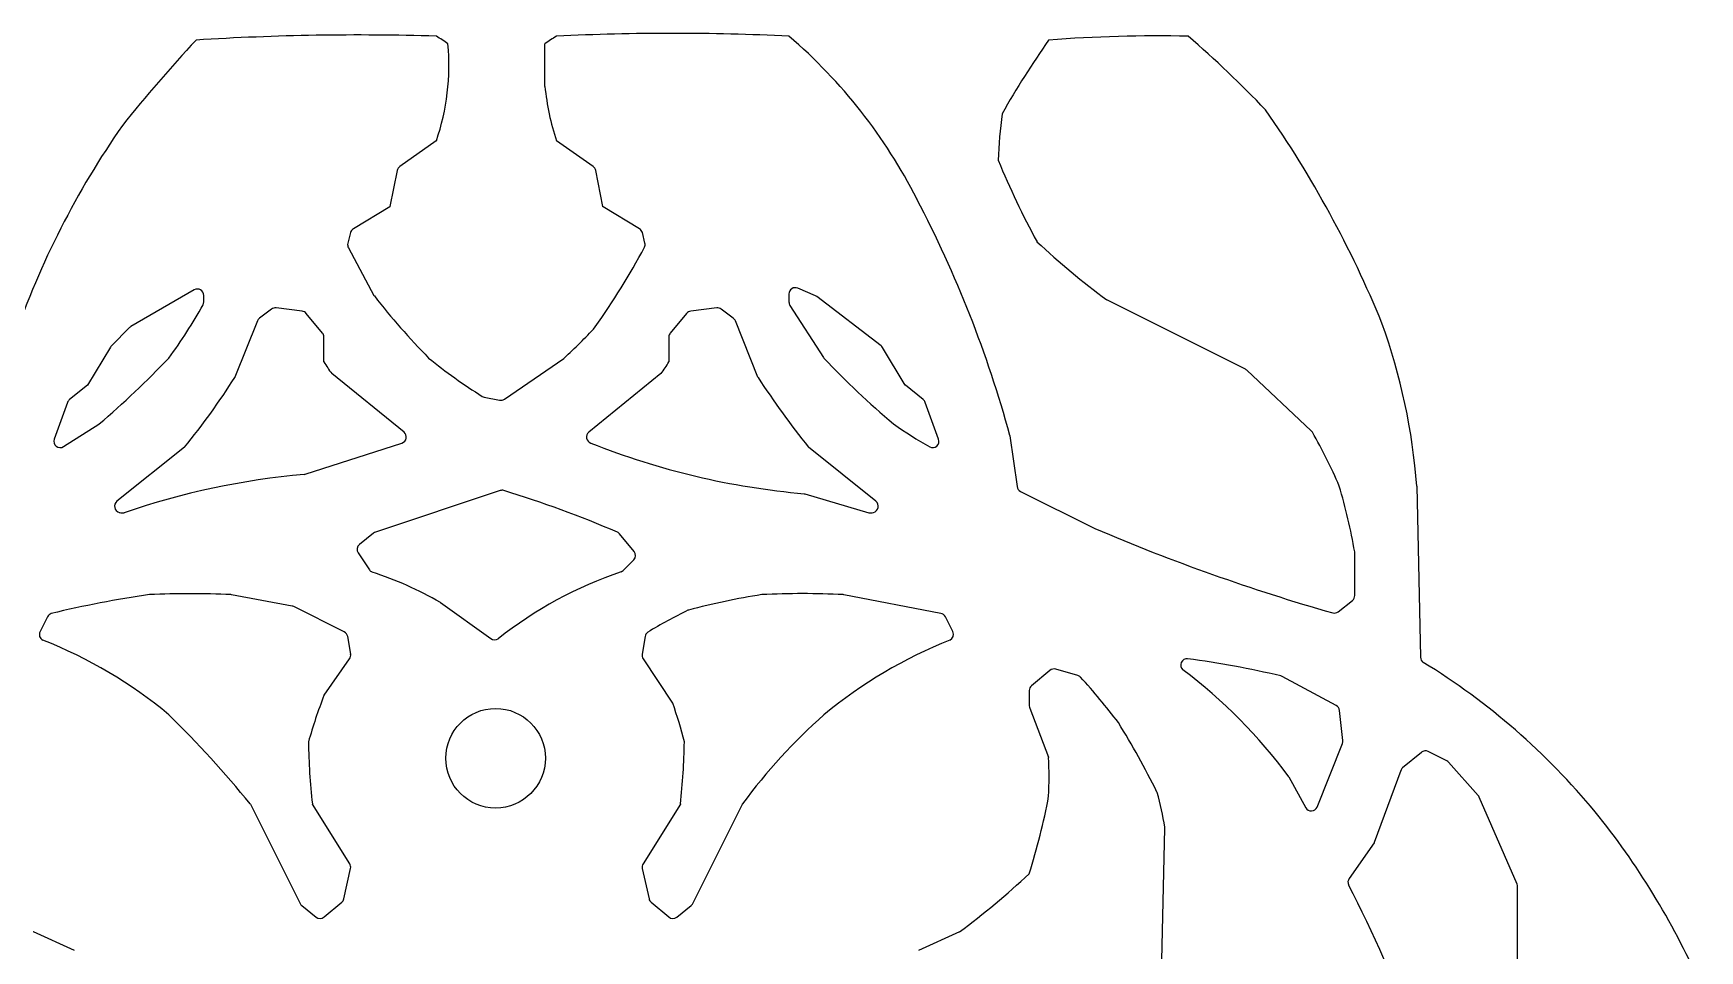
# Model space of a CAD drawing. Header units: millimetres. Extents: x -59 to 59, y -59 to 86.
# Drawn here: x -10.96 to 28.55, y 64.55 to 86.28 of the extents above; entities that cross this region are included whole.
import ezdxf

# ---------------------------------------------------------------- set-up
doc = ezdxf.new("R2010")
doc.units = ezdxf.units.MM
doc.layers.add('CUT_INNER', color=6, linetype='Continuous')
doc.layers.add('CUT_OUTER', color=1, linetype='Continuous')

msp = doc.modelspace()

# ---------------------------------------------------------------- linework, layer by layer
at = {"layer": 'CUT_INNER'}
for points in [[(7.5832, 80.0662), (7.1664, 80.2448)], [(-7.1435, 80.2041), (-8.6471, 79.3336)], [(-6.9183, 79.9188), (-6.9183, 80.0742)], [(6.9573, 80.1069), (6.9573, 79.9188)], [(6.9811, 79.8377), (7.774, 78.604), (7.7847, 78.5893)], [(9.1399, 78.8815), (7.6152, 80.0475)], [(-5.6472, 79.4682), (-6.1815, 78.1332), (-6.1834, 78.1291)], [(-5.3124, 79.7464), (-5.5979, 79.5325)], [(-4.5877, 79.6986), (-5.2039, 79.7753)], [(-4.1045, 79.1813), (-4.4909, 79.6457)], [(4.5298, 79.6457), (4.1435, 79.1813)], [(5.2429, 79.7753), (4.6266, 79.6986)], [(5.6368, 79.5325), (5.3513, 79.7464)], [(6.2224, 78.1291), (6.2204, 78.1332), (5.6861, 79.4682)], [(-8.6781, 79.3098), (-9.1102, 78.8771), (-9.1223, 78.8634), (-9.1326, 78.8484), (-9.6731, 77.9483), (-9.6749, 77.9456)], [(-4.0696, 78.4966), (-4.0698, 78.5002), (-4.0698, 79.0854)], [(4.1088, 79.0854), (4.1088, 78.5002), (4.1086, 78.4966)], [(9.7139, 77.9456), (9.712, 77.9484), (9.1774, 78.8395)], [(-9.6749, 77.9456), (-9.6774, 77.9434), (-10.1015, 77.6042)], [(-2.1714, 76.8332), (-3.8828, 78.2186), (-3.8856, 78.2211)], [(3.9245, 78.2211), (3.9218, 78.2187), (2.2109, 76.8332)], [(10.1405, 77.6042), (9.7164, 77.9434), (9.7139, 77.9456)], [(-10.1488, 77.5383), (-10.4657, 76.6664)], [(10.5047, 76.6664), (10.1878, 77.5383)], [(-10.2442, 76.4886), (-9.4114, 77.0186), (-9.3997, 77.0268)], [(-7.3775, 76.4753), (-7.38, 76.4731), (-8.9788, 75.194)], [(-4.5397, 75.8297), (-4.5184, 75.8349), (-2.2199, 76.5738)], [(9.0178, 75.194), (7.4189, 76.4731), (7.4164, 76.4753)], [(0.1077, 75.4474), (-2.8497, 74.4617)], [(7.3204, 75.3732), (7.3292, 75.3712), (8.8474, 74.9244)], [(-8.9216, 74.9314), (-8.8873, 74.9228)], [(8.9262, 74.9228), (8.9605, 74.9314)], [(-2.896, 74.4366), (-3.2272, 74.1716)], [(2.9044, 74.4533), (2.8907, 74.461)], [(3.2858, 74.0075), (2.9398, 74.4224)], [(-3.2583, 73.9713), (-2.9912, 73.5708)], [(3.0257, 73.5543), (3.2767, 73.8053)], [(-4.825, 72.7113), (-6.261, 72.9804), (-6.2747, 72.9824)], [(-1.3097, 72.7973), (-0.1108, 71.9405)], [(10.5602, 72.538), (8.2575, 72.9803), (8.2434, 72.9823)], [(-10.6266, 72.4578), (-10.8024, 72.1065)], [(-3.5865, 72.0985), (-4.7856, 72.6981)], [(4.5752, 72.6163), (4.5616, 72.6112)], [(10.8415, 72.1065), (10.6661, 72.4577)], [(-3.4362, 71.5732), (-3.5056, 71.989)], [(3.5451, 71.9923), (3.4748, 71.5713)], [(-4.0697, 70.594), (-4.0677, 70.5971), (-3.4613, 71.4625)], [(3.498, 71.4633), (4.1982, 70.4137), (4.2, 70.4105)], [(13.1445, 71.1865), (12.7083, 70.8231)], [(13.8046, 71.0664), (13.2816, 71.2155)], [(19.9354, 70.3558), (18.6474, 71.0428), (18.6335, 71.0493), (18.619, 71.0544)], [(12.6543, 70.7079), (12.6543, 70.3464)], [(12.6643, 70.2926), (13.1127, 69.127), (13.1138, 69.1238)], [(20.093, 69.5288), (20.0139, 70.24)], [(19.4804, 67.9495), (20.0832, 69.4565)], [(21.9516, 69.245), (21.5063, 68.874)], [(22.5524, 69.0447), (22.1148, 69.2639)], [(21.4615, 68.8106), (20.8334, 67.1055), (20.8322, 67.1025), (20.8305, 67.0998), (20.2383, 66.2534)], [(23.2973, 68.2231), (22.5973, 69.0102)], [(18.8108, 68.6641), (18.8127, 68.661), (19.2094, 67.9334)], [(-5.8158, 68.021), (-5.8141, 68.018), (-4.6356, 65.6617)], [(-3.4587, 66.6029), (-4.3434, 68.0179), (-4.3452, 68.0212)], [(4.3841, 68.0212), (4.3823, 68.0179), (3.4977, 66.6029)], [(4.6746, 65.6617), (5.853, 68.018), (5.8547, 68.021)], [(15.6873, 68.2893), (15.6822, 68.3027)], [(24.22, 66.1204), (23.3228, 68.1832)], [(15.9316, 63.1515), (15.7794, 63.6078), (15.7785, 63.6109), (15.7784, 63.6141), (15.87, 67.4517), (15.8693, 67.4699)], [(-3.5991, 65.7741), (-3.4395, 66.4908)], [(3.4784, 66.4908), (3.638, 65.7741)], [(24.2325, 63.5448), (24.2325, 66.0606)], [(-4.5951, 65.6116), (-4.2569, 65.3411)], [(-4.0672, 65.3431), (-3.6494, 65.6915)], [(3.6884, 65.6915), (4.1061, 65.3431)], [(4.2959, 65.3411), (4.6341, 65.6116)], [(-9.9853, 64.5454), (-10.958, 64.9877), (-10.9609, 64.9892)], [(11.0005, 64.9892), (10.9975, 64.9877), (10.0242, 64.5454)]]:
    msp.add_lwpolyline(points, dxfattribs=at)
msp.add_circle((0, 69.1055), 1.18, dxfattribs=at)
for centre, radius, start, end in [((-7.0683, 80.0742), 0.15, 360, 120.06706), ((7.1073, 80.1069), 0.15, 66.80775, 180), ((-17.6349, 85.8397), 12.2623, 323.7523, 330.76072), ((-7.0683, 79.9188), 0.15, 332.72729, 0), ((7.1073, 79.9188), 0.15, 180, 212.72726), ((7.5241, 79.9284), 0.15, 52.59384, 66.80775), ((-5.5079, 79.4124), 0.15, 126.85518, 158.18591), ((-5.2224, 79.6264), 0.15, 82.90894, 126.85518), ((-4.6062, 79.5498), 0.15, 39.76335, 82.90894), ((4.6452, 79.5498), 0.15, 97.09106, 140.23665), ((5.2614, 79.6264), 0.15, 53.14482, 97.09106), ((5.5469, 79.4124), 0.15, 21.81409, 53.14482), ((-8.5719, 79.2038), 0.15, 120.06706, 135.0368), ((-4.2198, 79.0854), 0.15, 360, 39.76335), ((4.2588, 79.0854), 0.15, 140.23665, 180), ((9.0488, 78.7624), 0.15, 30.95834, 52.59384), ((-24.8316, 95.0183), 23.7031, 310.6208, 316.12275), ((-1.2665, 80.1703), 3.2648, 210.84018, 216.65647), ((1.2452, 80.2105), 3.3372, 323.40667, 329.09675), ((21.4028, 91.3477), 18.6609, 223.13311, 230.12334), ((-20.266, 87.0386), 16.6642, 320.66227, 327.68), ((25.2326, 90.5963), 22.7336, 213.25751, 218.40012), ((-10.0078, 77.4871), 0.15, 128.65084, 160.02495), ((10.0468, 77.4871), 0.15, 19.97505, 51.34916), ((-10.3248, 76.6152), 0.15, 160.02495, 302.46903), ((-2.2658, 76.7166), 0.15, 287.82187, 51.0085), ((2.3053, 76.7166), 0.15, 129.00007, 252.17431), ((15.5147, 85.6303), 10.5328, 234.76921, 240.29995), ((10.3637, 76.6152), 0.15, 243.22874, 19.97505), ((8.8844, 93.2339), 17.929, 248.31438, 264.9956), ((-2.9528, 57.8298), 18.0697, 95.03828, 108.90874), ((-8.8851, 75.0769), 0.15, 128.65981, 255.94212), ((0.1552, 75.3051), 0.15, 75.37402, 108.4316), ((-7.8416, 49.367), 27.2927, 66.84445, 72.87918), ((8.9241, 75.0769), 0.15, 284.05788, 51.34019), ((-8.8508, 75.0683), 0.15, 255.94212, 286.39892), ((8.8898, 75.0683), 0.15, 253.60108, 284.05788), ((-2.8023, 74.3194), 0.15, 108.4316, 128.65084), ((2.8246, 74.3263), 0.15, 39.8297, 57.85053), ((-3.1336, 74.0545), 0.15, 128.65084, 213.70422), ((3.1707, 73.9114), 0.15, 315, 39.8297), ((-2.8665, 73.6541), 0.15, 213.70422, 246.0413), ((-5.663, 65.1899), 8.7649, 60.21968, 71.81357), ((6.1419, 64.2162), 9.8294, 108.76084, 128.22756), ((2.9197, 73.6604), 0.15, 293.9587, 315), ((-4.686, 48.3866), 24.8461, 98.14104, 103.61712), ((-7.2392, 52.3206), 20.6842, 87.32724, 92.67467), ((-4.8527, 72.5639), 0.15, 63.43495, 79.3859), ((8.9423, 56.1773), 17.0091, 98.88811, 104.87707), ((7.2802, 52.8468), 20.1586, 87.26128, 92.74652), ((-10.4924, 72.3906), 0.15, 106.7137, 153.41044), ((9.3488, 62.6982), 11.0084, 115.77725, 121.43032), ((10.5319, 72.3907), 0.15, 26.54053, 79.12602), ((-10.6683, 72.0394), 0.15, 153.41044, 243.44231), ((-3.6536, 71.9644), 0.15, 9.47226, 63.43495), ((-0.0236, 72.0626), 0.15, 234.44741, 303.70139), ((3.693, 71.9676), 0.15, 124.37071, 170.52774), ((10.7073, 72.0395), 0.15, 296.55769, 26.54053), ((-14.8419, 61.5611), 11.1295, 50.38257, 68.34727), ((-3.5842, 71.5486), 0.15, 324.98082, 9.47226), ((3.6228, 71.5466), 0.15, 170.52774, 213.70422), ((14.8796, 61.5636), 11.1267, 111.65114, 129.60082), ((13.2405, 71.0712), 0.15, 74.08929, 129.7935), ((16.3977, 71.3136), 0.15, 85.22894, 228.00771), ((8.7259, 61.1903), 12.5524, 36.54157, 52.90134), ((13.5508, 49.837), 21.8143, 76.5655, 82.46802), ((12.8043, 70.7079), 0.15, 129.7935, 180), ((13.7634, 70.9221), 0.15, 45.51199, 74.08929), ((2.9639, 61.0301), 14.795, 37.08076, 42.51928), ((7.2064, 66.2289), 12.0914, 158.83806, 164.34691), ((-4.9276, 67.1673), 9.6867, 13.88208, 19.56117), ((12.8043, 70.3464), 0.15, 180, 201.0413), ((19.8648, 70.2234), 0.15, 6.34916, 61.92497), ((-26.8095, 50.7925), 27.158, 39.37395, 45.41377), ((16.8245, 59.9424), 13.6235, 131.55712, 143.63034), ((-1.8161, 59.6647), 19.5142, 26.2734, 31.80973), ((10.3643, 69.6741), 14.802, 180.70752, 186.41174), ((-12.1096, 69.7921), 16.5885, 353.87171, 358.96133), ((19.9439, 69.5122), 0.15, 338.19859, 6.34916), ((22.0476, 69.1298), 0.15, 63.38589, 129.79954), ((3.1819, 68.6658), 9.9424, 357.34465, 2.64001), ((21.6023, 68.7587), 0.15, 129.79954, 159.77783), ((22.4852, 68.9106), 0.15, 41.64877, 63.38589), ((-2.0698, 71.0253), 15.4431, 342.44539, 349.47805), ((9.1341, 66.4034), 6.8192, 8.99803, 16.05475), ((23.1853, 68.1234), 0.15, 23.50675, 41.64877), ((19.3411, 68.0052), 0.15, 208.60108, 338.19859), ((-3.5859, 66.5234), 0.15, 347.44521, 32.01365), ((3.6248, 66.5234), 0.15, 147.98635, 192.55479), ((-1.2492, 81.3681), 20.4529, 306.7924, 312.82567), ((20.3612, 66.1674), 0.15, 145.02279, 204.44479), ((-9.1383, 50.9782), 33.0305, 13.77849, 27.2565), ((24.0825, 66.0606), 0.15, 0, 23.50675), ((-4.5015, 65.7288), 0.15, 206.57071, 231.34916), ((-3.7455, 65.8067), 0.15, 309.8297, 347.44521), ((3.7845, 65.8067), 0.15, 192.55479, 230.1703), ((4.5404, 65.7288), 0.15, 308.65084, 333.42929), ((-4.1633, 65.4583), 0.15, 231.34916, 309.8297), ((4.2022, 65.4583), 0.15, 230.1703, 308.65084)]:
    msp.add_arc(centre, radius, start, end, dxfattribs=at)
at = {"layer": 'CUT_OUTER'}
for points in [[(1.1682, 85.0247), (1.1682, 86.0278), (1.1684, 86.0313)], [(-1.4041, 83.7374), (-1.4049, 83.7341), (-1.4077, 83.732), (-2.2742, 83.1254)], [(2.3136, 83.1254), (1.4466, 83.732), (1.4439, 83.7341)], [(-2.3352, 83.0319), (-2.5067, 82.1761), (-2.5077, 82.1724), (-2.5108, 82.1702), (-3.3729, 81.6526)], [(3.4119, 81.6526), (2.5498, 82.1702), (2.5466, 82.1724), (2.5457, 82.1761), (2.3747, 83.0319)], [(9.9875, 82.3584), (9.9892, 82.3557)], [(-3.4412, 81.5604), (-3.5041, 81.3094)], [(3.5417, 81.3145), (3.4801, 81.5604)], [(-3.4906, 81.2019), (-2.8831, 80.0738), (-2.8743, 80.0594)], [(17.7806, 78.3229), (14.496, 79.9649), (14.4923, 79.967)], [(0.2097, 77.6138), (1.6165, 78.5808), (1.6274, 78.5891)], [(19.3426, 76.8611), (17.8163, 78.298)], [(-0.2704, 77.6631), (0.0954, 77.5903)], [(12.1946, 76.7507), (12.1952, 76.7476), (12.3677, 75.5417)], [(21.8431, 75.5515), (21.9333, 71.4964)], [(12.4491, 75.4288), (14.2084, 74.5494)], [(20.3727, 72.9636), (20.3727, 73.9768), (20.3717, 73.9941)], [(19.9789, 72.5762), (20.3165, 72.8465)]]:
    msp.add_lwpolyline(points, dxfattribs=at)
for centre, radius, start, end in [((-3.2717, 25.3922), 60.8518, 88.241977, 93.608634), ((-3.0705, 83.4238), 3.2507, 53.33517, 59.17556), ((3.1581, 83.3512), 3.3379, 120.90249, 126.59016), ((4.2005, 30.1325), 56.1506, 87.18594, 92.81407), ((-1.1856, 76.6988), 12.5248, 26.86377, 49.448), ((15.7054, 52.4718), 33.7512, 88.78443, 94.40343), ((-0.3528, 66.723), 25.7162, 43.63572, 49.28636), ((17.6018, 63.028), 33.818, 136.92702, 141.45395), ((-6.6353, 85.5271), 5.5289, 341.11355, 5.23308), ((30.6978, 73.7957), 21.4746, 144.96651, 150.47758), ((7.3948, 85.6799), 6.261, 186.00689, 198.1068), ((22.3756, 82.9577), 10.461, 172.1991, 178.26202), ((-3.128, 69.5241), 26.0914, 22.2682, 34.94517), ((7.9607, 72.3615), 20.5023, 145.06704, 160.97628), ((-2.1882, 83.0025), 0.15, 124.99449, 168.66884), ((2.2276, 83.0025), 0.15, 11.29578, 55.02279), ((30.2006, 90.7934), 19.7669, 202.35575, 208.55381), ((-14.6324, 69.4313), 27.8076, 15.26091, 27.69582), ((-3.2957, 81.524), 0.15, 120.9854, 165.94212), ((3.3346, 81.524), 0.15, 14.05788, 59.0146), ((-3.3585, 81.273), 0.15, 165.94212, 208.30413), ((-13.2742, 90.3109), 19.1102, 324.90713, 331.56814), ((3.3962, 81.2781), 0.15, 333.97086, 14.05788), ((25.5621, 94.937), 18.6183, 226.88842, 233.51824), ((10.7066, 90.648), 17.2208, 217.94231, 224.44577), ((-5.86, 86.8059), 11.1166, 312.34076, 317.70025), ((7.363, 74.4725), 14.5202, 4.26168, 19.88455), ((6.8313, 89.0218), 13.4058, 231.09661, 237.78648), ((17.7135, 78.1887), 0.15, 46.7276, 63.43904), ((-0.2411, 77.8102), 0.15, 240.52222, 258.74666), ((0.1247, 77.7374), 0.15, 258.74666, 304.50462), ((19.2398, 76.7519), 0.15, 31.59781, 46.7276), ((8.8007, 70.7571), 12.1879, 23.18601, 29.88849), ((12.5161, 75.563), 0.15, 188.14114, 243.44231), ((6.84, 71.6332), 13.7362, 9.89697, 16.59203), ((33.3066, 119.4175), 48.7636, 246.94288, 253.98048), ((20.2227, 72.9636), 0.15, 308.68674, 0), ((19.8851, 72.6933), 0.15, 256.28721, 308.68674), ((22.0833, 71.4997), 0.15, 181.27521, 234.46729), ((13.408, 57.38), 16.4223, 39.54238, 58.46917), ((11.9631, 56.3986), 18.162, 24.02928, 39.02764)]:
    msp.add_arc(centre, radius, start, end, dxfattribs=at)

doc.saveas('drawing.dxf')
